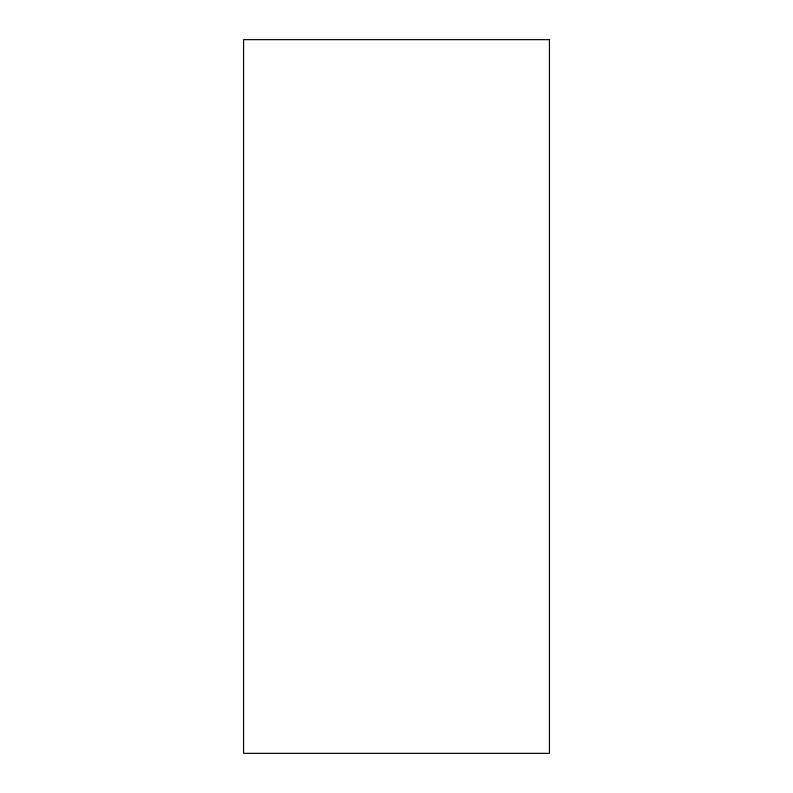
<?xml version="1.0" encoding="UTF-8"?>
<svg xmlns="http://www.w3.org/2000/svg" width="793" height="793" viewBox="0 0 793 793"><rect width="100%" height="100%" fill="white"/><g stroke="black" fill="none" stroke-linecap="round" stroke-linejoin="round"><path stroke-width="1.19" d="M549.44 39.65L243.56 39.65L243.56 753.35L549.44 753.35L549.44 39.65"/></g></svg>
